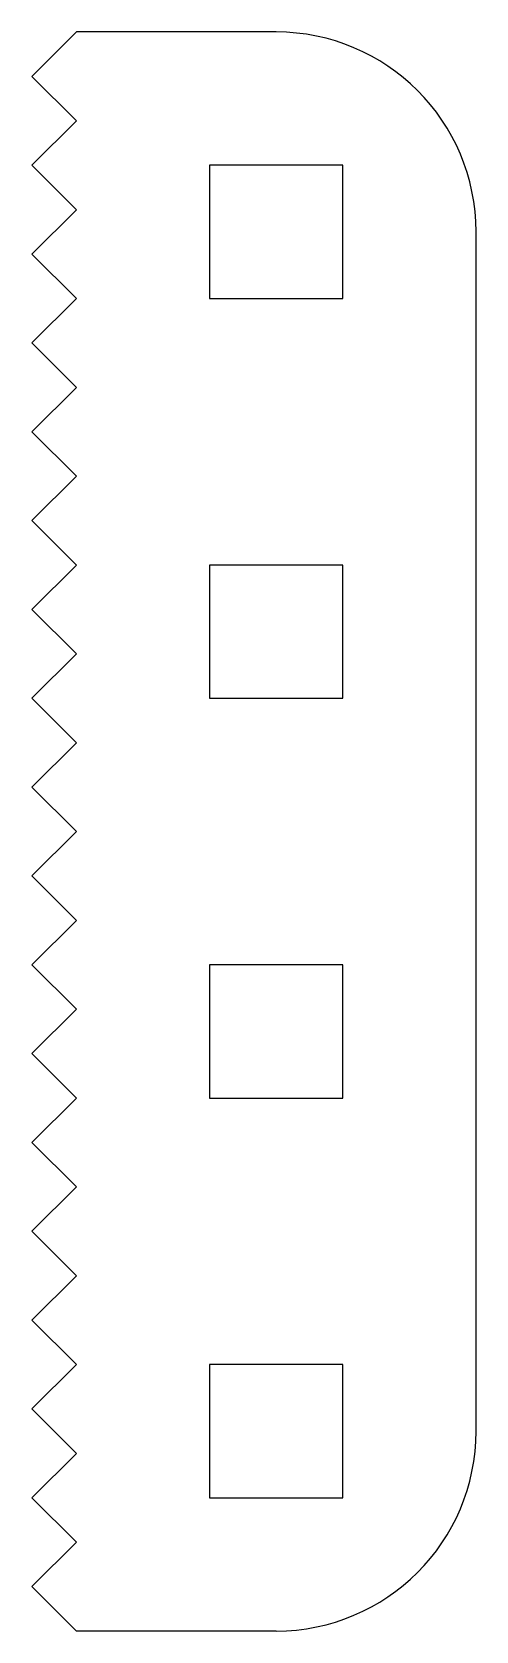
# Model space of a CAD drawing. Header units: millimetres. Extents: x 8.9 to 18.9, y 254.2 to 290.2.
import ezdxf

# ---------------------------------------------------------------- set-up
doc = ezdxf.new("R2010")
doc.units = ezdxf.units.MM
doc.layers.add('Default', color=7, linetype='Continuous')

# ---------------------------------------------------------------- blocks, each defined once
blk = doc.blocks.new('SE')
at = {"layer": 'Default', "color": 7, "linetype": 'Continuous'}
for p, q in [((8.926, 289.164), (9.926, 290.164)), ((9.926, 288.164), (8.926, 289.164))]:
    blk.add_line(p, q, dxfattribs=at)
blk = doc.blocks.new('SE1')
at = {"layer": 'Default', "color": 7, "linetype": 'Continuous'}
for p, q in [((8.926, 287.164), (9.926, 288.164)), ((9.926, 286.164), (8.926, 287.164))]:
    blk.add_line(p, q, dxfattribs=at)
blk = doc.blocks.new('SE2')
at = {"layer": 'Default', "color": 7, "linetype": 'Continuous'}
for p, q in [((8.926, 285.164), (9.926, 286.164)), ((9.926, 284.164), (8.926, 285.164))]:
    blk.add_line(p, q, dxfattribs=at)
blk = doc.blocks.new('SE3')
at = {"layer": 'Default', "color": 7, "linetype": 'Continuous'}
for p, q in [((8.926, 283.164), (9.926, 284.164)), ((9.926, 282.164), (8.926, 283.164))]:
    blk.add_line(p, q, dxfattribs=at)
blk = doc.blocks.new('SE4')
at = {"layer": 'Default', "color": 7, "linetype": 'Continuous'}
for p, q in [((8.926, 281.164), (9.926, 282.164)), ((9.926, 280.164), (8.926, 281.164))]:
    blk.add_line(p, q, dxfattribs=at)
blk = doc.blocks.new('SE5')
at = {"layer": 'Default', "color": 7, "linetype": 'Continuous'}
for p, q in [((8.926, 279.164), (9.926, 280.164)), ((9.926, 278.164), (8.926, 279.164))]:
    blk.add_line(p, q, dxfattribs=at)
blk = doc.blocks.new('SE6')
at = {"layer": 'Default', "color": 7, "linetype": 'Continuous'}
for p, q in [((8.926, 277.164), (9.926, 278.164)), ((9.926, 276.164), (8.926, 277.164))]:
    blk.add_line(p, q, dxfattribs=at)
blk = doc.blocks.new('SE7')
at = {"layer": 'Default', "color": 7, "linetype": 'Continuous'}
for p, q in [((8.926, 275.164), (9.926, 276.164)), ((9.926, 274.164), (8.926, 275.164))]:
    blk.add_line(p, q, dxfattribs=at)
blk = doc.blocks.new('SE8')
at = {"layer": 'Default', "color": 7, "linetype": 'Continuous'}
for p, q in [((8.926, 273.164), (9.926, 274.164)), ((9.926, 272.164), (8.926, 273.164))]:
    blk.add_line(p, q, dxfattribs=at)
blk = doc.blocks.new('SE9')
at = {"layer": 'Default', "color": 7, "linetype": 'Continuous'}
for p, q in [((8.926, 271.164), (9.926, 272.164)), ((9.926, 270.164), (8.926, 271.164))]:
    blk.add_line(p, q, dxfattribs=at)
blk = doc.blocks.new('SE10')
at = {"layer": 'Default', "color": 7, "linetype": 'Continuous'}
for p, q in [((8.926, 269.164), (9.926, 270.164)), ((9.926, 268.164), (8.926, 269.164))]:
    blk.add_line(p, q, dxfattribs=at)
blk = doc.blocks.new('SE11')
at = {"layer": 'Default', "color": 7, "linetype": 'Continuous'}
for p, q in [((8.926, 267.164), (9.926, 268.164)), ((9.926, 266.164), (8.926, 267.164))]:
    blk.add_line(p, q, dxfattribs=at)
blk = doc.blocks.new('SE12')
at = {"layer": 'Default', "color": 7, "linetype": 'Continuous'}
for p, q in [((8.926, 265.164), (9.926, 266.164)), ((9.926, 264.164), (8.926, 265.164))]:
    blk.add_line(p, q, dxfattribs=at)
blk = doc.blocks.new('SE13')
at = {"layer": 'Default', "color": 7, "linetype": 'Continuous'}
for p, q in [((8.926, 263.164), (9.926, 264.164)), ((9.926, 262.164), (8.926, 263.164))]:
    blk.add_line(p, q, dxfattribs=at)
blk = doc.blocks.new('SE14')
at = {"layer": 'Default', "color": 7, "linetype": 'Continuous'}
for p, q in [((8.926, 261.164), (9.926, 262.164)), ((9.926, 260.164), (8.926, 261.164))]:
    blk.add_line(p, q, dxfattribs=at)
blk = doc.blocks.new('SE15')
at = {"layer": 'Default', "color": 7, "linetype": 'Continuous'}
for p, q in [((8.926, 259.164), (9.926, 260.164)), ((9.926, 258.164), (8.926, 259.164))]:
    blk.add_line(p, q, dxfattribs=at)
blk = doc.blocks.new('SE16')
at = {"layer": 'Default', "color": 7, "linetype": 'Continuous'}
for p, q in [((8.926, 257.164), (9.926, 258.164)), ((9.926, 256.164), (8.926, 257.164))]:
    blk.add_line(p, q, dxfattribs=at)
blk = doc.blocks.new('SE17')
at = {"layer": 'Default', "color": 7, "linetype": 'Continuous'}
for p, q in [((8.926, 255.164), (9.926, 256.164)), ((9.926, 254.164), (8.926, 255.164))]:
    blk.add_line(p, q, dxfattribs=at)
blk = doc.blocks.new('SE18')
at = {"layer": 'Default', "color": 7, "linetype": 'Continuous'}
for p, q in [((12.926, 287.164), (12.926, 284.164)), ((15.926, 287.164), (12.926, 287.164)), ((15.926, 284.164), (15.926, 287.164)), ((12.926, 284.164), (15.926, 284.164))]:
    blk.add_line(p, q, dxfattribs=at)
blk = doc.blocks.new('SE19')
at = {"layer": 'Default', "color": 7, "linetype": 'Continuous'}
for p, q in [((12.926, 278.164), (12.926, 275.164)), ((15.926, 278.164), (12.926, 278.164)), ((15.926, 275.164), (15.926, 278.164)), ((12.926, 275.164), (15.926, 275.164))]:
    blk.add_line(p, q, dxfattribs=at)
blk = doc.blocks.new('SE20')
at = {"layer": 'Default', "color": 7, "linetype": 'Continuous'}
for p, q in [((12.926, 260.164), (12.926, 257.164)), ((15.926, 260.164), (12.926, 260.164)), ((15.926, 257.164), (15.926, 260.164)), ((12.926, 257.164), (15.926, 257.164))]:
    blk.add_line(p, q, dxfattribs=at)
blk = doc.blocks.new('SE21')
at = {"layer": 'Default', "color": 7, "linetype": 'Continuous'}
for p, q in [((12.926, 269.164), (12.926, 266.164)), ((15.926, 269.164), (12.926, 269.164)), ((15.926, 266.164), (15.926, 269.164)), ((12.926, 266.164), (15.926, 266.164))]:
    blk.add_line(p, q, dxfattribs=at)

msp = doc.modelspace()

# ---------------------------------------------------------------- linework, layer by layer
at = {"layer": 'Default', "color": 7, "linetype": 'Continuous'}
for p, q in [((14.426, 290.164), (9.926, 290.164)), ((18.926, 258.664), (18.926, 285.664)), ((14.426, 254.164), (9.926, 254.164))]:
    msp.add_line(p, q, dxfattribs=at)
for centre, start, end in [((14.426, 285.664), 0, 90), ((14.426, 258.664), 270, 0)]:
    msp.add_arc(centre, 4.5, start, end, dxfattribs=at)

# ---------------------------------------------------------------- block references
at = {"layer": 'Default'}
for name in ['SE', 'SE1', 'SE18', 'SE2', 'SE3', 'SE4', 'SE5', 'SE6', 'SE19', 'SE7', 'SE8', 'SE9', 'SE10', 'SE21', 'SE11', 'SE12', 'SE13', 'SE14', 'SE15', 'SE20', 'SE16', 'SE17']:
    msp.add_blockref(name, (0, 0), dxfattribs=at)

doc.saveas('drawing.dxf')
